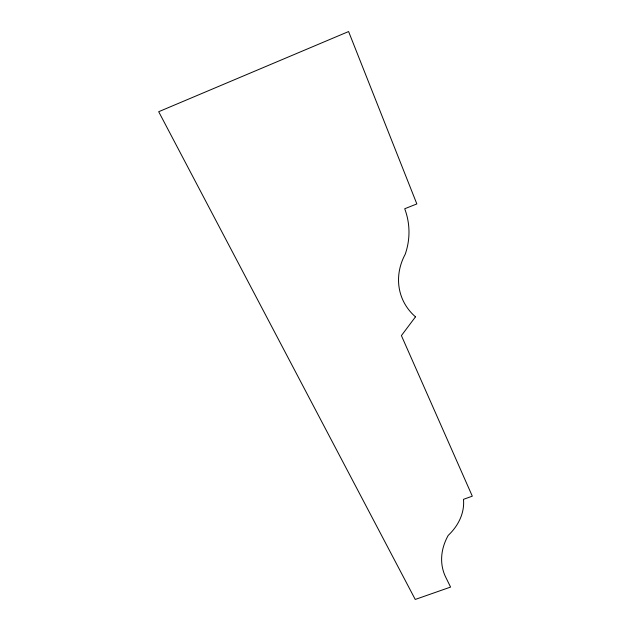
<?xml version="1.0" encoding="UTF-8"?>
<svg xmlns="http://www.w3.org/2000/svg" width="631" height="631" viewBox="0 0 631 631"><rect width="100%" height="100%" fill="white"/><g stroke="black" fill="none" stroke-linecap="round" stroke-linejoin="round"><path stroke-width="0.95" d="M415.498 316.833L401.403 335.605L472.303 496.163L463.477 499.342A61.491 47.151 -10 0 1 448.215 535.396A75.996 55.339 -15.2 0 0 446.062 577.886L450.581 587.075L415.245 599.45L158.696 111.711L348.596 31.55L416.846 203.931L404.708 208.758A78.22 71.863 -4.9 0 1 405.173 254.356A62.177 54.495 -21.3 0 0 415.498 316.833"/></g></svg>
